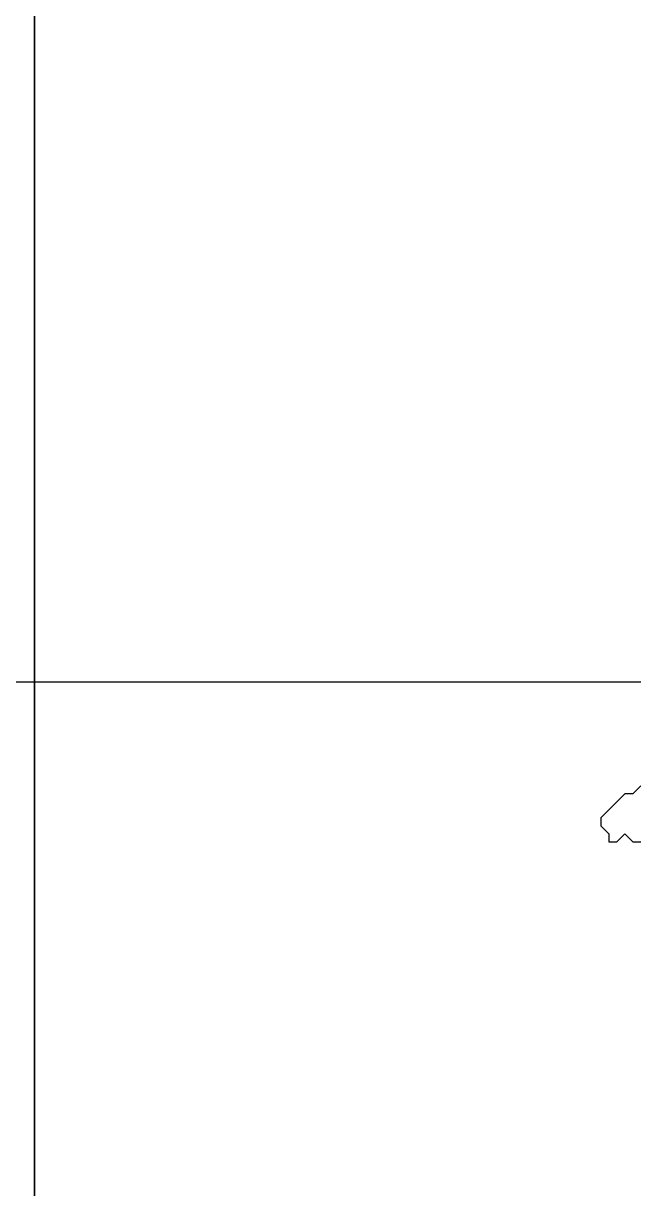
# Model space of a CAD drawing. Header units: millimetres. Extents: x 12325263 to 13848842, y -1463133 to 573208.
# Drawn here: x 12643565 to 12644159, y -1378184 to -1377050 of the extents above; entities that cross this region are included whole.
import ezdxf
from ezdxf.enums import TextEntityAlignment as Align

# ---------------------------------------------------------------- set-up
doc = ezdxf.new("R2010")
doc.units = ezdxf.units.MM
doc.header["$LTSCALE"] = 1000
doc.layers.add('TITLIN', color=7, linetype='Continuous')
doc.layers.add('电子签名', color=6, linetype='Continuous')
doc.styles.add('ACHT', font='simhei.ttf')
doc.styles.add('TITXC', font='simhei.ttf')
doc.styles.add('TITXV', font='', dxfattribs={"width": 0.7})
doc.styles.get('TITXV').set_extended_font_data('SimSun')

# ---------------------------------------------------------------- blocks, each defined once
blk = doc.blocks.new('横向图框_A0')
at = {"layer": 'TITLIN'}
for p, q in [((1153.8962, 214.1151), (1153.8962, 110.4933)), ((1114, 206.1151), (1179, 206.1151))]:
    blk.add_line(p, q, dxfattribs=at)
at = {"style": 'TITXV', "width": 0.8}
for tag, p in [('智能化', (9.375, 781)), ('暖通', (3.125, 781)), ('给排水', (15.625, 705)), ('建筑', (3.125, 705)), ('电气', (21.875, 705)), ('结构', (9.375, 705))]:
    blk.add_attdef(tag, text='', height=2.5, rotation=90, dxfattribs=at).set_placement(p, align=Align.MIDDLE_CENTER)
for tag, height, style, p in [('总工程师', 3, 'ACHT', (1143.1086, 210.3042)), ('审定', 3, 'ACHT', (1143.1086, 202.3042)), ('审核', 3, 'ACHT', (1143.1086, 194.3042)), ('设计总负责人1', 3, 'ACHT', (1143.1086, 186.3042)), ('设计总负责人2', 3, 'ACHT', (1143.1086, 178.3042)), ('设计总负责人3', 3, 'ACHT', (1143.1086, 170.3042)), ('专业负责人1', 3, 'ACHT', (1143.1086, 162.3042)), ('专业负责人2', 3, 'ACHT', (1143.1086, 154.3042)), ('专业负责人3', 3, 'ACHT', (1143.1086, 146.3042)), ('校核1', 3, 'ACHT', (1143.1086, 138.3042)), ('校核2', 3, 'ACHT', (1143.1086, 130.3042)), ('设计1', 3, 'ACHT', (1143.1086, 122.3042)), ('设计2', 3, 'ACHT', (1143.1086, 114.3042)), ('工程编号', 3, 'TITXC', (1142.3084, 74.7933)), ('专业', 3, 'TITXC', (1170.433, 74.7933)), ('设计阶段', 3, 'TITXC', (1155.5441, 67.7759)), ('图号', 5, 'TITXC', (1140.3434, 32.7462)), ('出图日期', 3, 'ACHT', (1144.346, 24.2933))]:
    blk.add_attdef(tag, text='', height=height, dxfattribs=dict(style=style)).set_placement(p, align=Align.MIDDLE_CENTER)
at = {"style": 'TITXC', "flags": 1}
for tag, height, p in [('建设单位', 3, (1149.8224, 102.2933)), ('工程名称', 3, (1149.8224, 86.2933)), ('图纸名称', 5, (1149.8224, 51.0433))]:
    blk.add_attdef(tag, text='', height=height, dxfattribs=at).set_placement(p, align=Align.MIDDLE_CENTER)
at = {"style": 'ACHT', "width": 0.8}
for tag, p in [('版本号', (1172.763, 32.7933)), ('序号', (1172.763, 24.2933))]:
    blk.add_attdef(tag, text='', height=3, dxfattribs=at).set_placement(p, align=Align.MIDDLE_CENTER)
blk = doc.blocks.new('*U20')
blk.add_blockref('横向图框_A0', (0, 0))
blk = doc.blocks.new('zhauau')
blk.add_lwpolyline([(-74004.92, -94382.41), (-74008.81, -94386.3), (-74012.69, -94386.3), (-74024.36, -94397.96), (-74024.36, -94401.85), (-74020.47, -94405.74), (-74020.47, -94409.62), (-74016.58, -94409.62), (-74012.69, -94405.74), (-74008.81, -94409.62), (-74004.92, -94409.62)])
blk = doc.blocks.new('A$C62AF6C70')
at = {"layer": '电子签名'}
blk.add_lwpolyline([(0, 0), (0, 10382.17), (2510.38, 10382.17), (2510.38, 0)], close=True, dxfattribs=at)
at = {"layer": '电子签名', "xscale": 1.333333333223985, "yscale": 1.333333333223985, "zscale": 1.333333333223985}
blk.add_blockref('zhauau', (99066.39, 135357.88), dxfattribs=at)
blk = doc.blocks.new('A$C15443CC7')
for name, p, xscale, yscale, zscale in [('*U20', (0, 0), 150, 150, 150), ('A$C62AF6C70', (173084.4, 16544), 1.49999999998998, 1.49999999998998, 1.49999999998998)]:
    blk.add_blockref(name, p, dxfattribs=dict(xscale=xscale, yscale=yscale, zscale=zscale))

msp = doc.modelspace()

# ---------------------------------------------------------------- block references
msp.add_blockref('A$C15443CC7', (12470491.6, -1408608))

doc.saveas('drawing.dxf')
